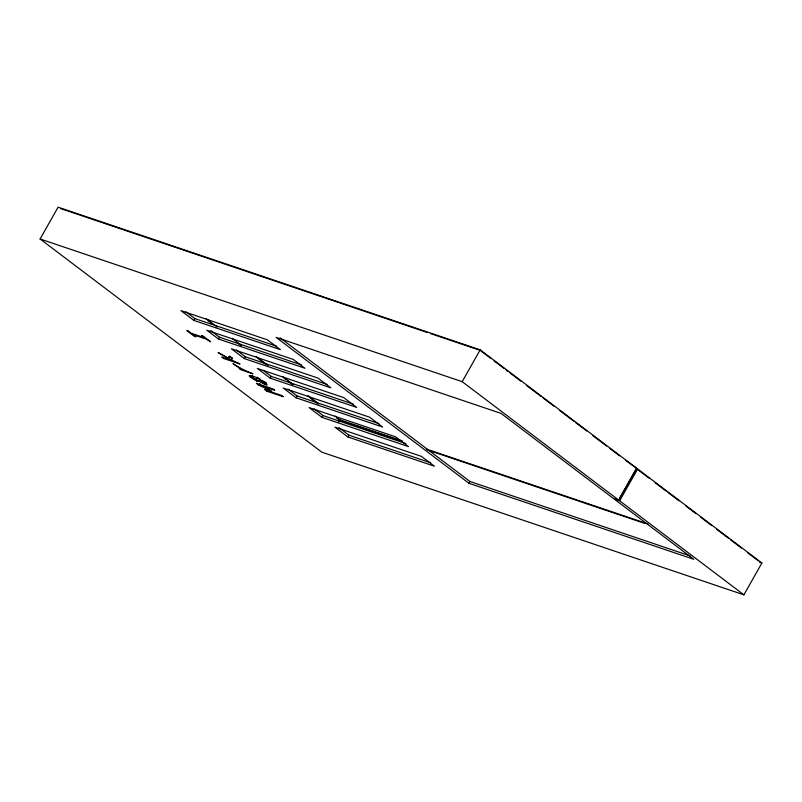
<?xml version="1.0" encoding="UTF-8"?>
<svg xmlns="http://www.w3.org/2000/svg" width="802" height="802" viewBox="0 0 802 802"><rect width="100%" height="100%" fill="white"/><g stroke="black" fill="none" stroke-linecap="round" stroke-linejoin="round"><path stroke-width="1.2" d="M231.217 360.268L218.104 352.499L228.58 358.344L229.522 356.058L231.908 357.862L231.006 359.707L240.029 364.008L223.608 358.464L221.803 357.09L231.217 360.268L232.239 358.474L228.991 356.659M743.895 594.833L321.813 452.168L40.1 238.996L58.105 207.167L480.187 349.832L636.788 468.328L618.783 500.157L613.159 498.263L500.989 413.381L276.109 337.371L468.959 483.295L693.83 559.305L614.021 498.914L619.645 500.809L743.895 594.833L761.9 563.004L637.65 468.98L636.357 468.548L619.365 498.573M193.883 320.419L280.379 349.652L267.437 339.858L180.941 310.625L193.883 320.419L194.906 318.615L276.66 346.253M218.475 339.025L304.971 368.258L293.321 359.446L206.826 330.213L218.475 339.025L219.497 337.231L301.251 364.86M228.58 358.344L229.603 356.549M231.006 359.707L232.029 357.903M244.359 358.614L330.855 387.847L317.913 378.053L231.417 348.82L244.359 358.614L245.382 356.81L327.136 384.449M250.966 377.481C243.978 372.519 259.166 378.033 260.74 379.687L259.006 379.186C279.166 392.358 255.938 379.717 252.149 376.98L253.111 378.454L257.653 381.471L250.966 377.481L251.978 375.677M256.109 379.095L257.131 377.301L259.878 379.216L258.856 381.02M258.976 385.221L256.5 383.346L272.921 388.9L274.755 390.283L260.68 385.531L271.688 391.035L267.417 390.634L281.502 395.386L283.337 396.779L266.916 391.226L264.439 389.361L269.191 389.812L258.976 385.221L259.998 383.416M261.292 382.554L262.314 380.75L265.532 382.394L264.52 384.198M262.434 383.196L263.447 381.391M263.507 383.747L264.53 381.942M265.452 384.549L266.475 382.744M270.244 378.203L356.74 407.436L343.797 397.642L257.302 368.409L270.244 378.203L271.266 376.399L353.02 404.028M266.916 391.226L267.938 389.431M296.128 397.792L382.624 427.025L369.682 417.23L283.186 387.998L296.128 397.792L297.151 395.987L378.905 423.616M322.013 417.381L408.509 446.614L395.566 436.819L309.071 407.586L322.013 417.381L323.036 415.576L405.972 443.606M338.614 421.942L339.827 419.797L402.634 441.03M347.898 436.96L434.393 466.193L421.451 456.398L334.955 427.165L347.898 436.96L348.92 435.165L430.674 462.794M40.1 238.996L462.173 381.662L480.187 349.832M468.959 483.295L469.982 481.501L690.121 555.906M619.645 500.809L637.65 468.98M60.701 208.59L426.854 332.349M430.413 333.552L478.994 349.973M636.788 468.328L625.54 460.358M426.333 449.04L647.926 523.937M339.827 420.338L397.922 439.977M427.556 449.992L644.527 523.325M759.524 562.202L761.9 563.004M480.177 350.374L491.135 358.654M494.122 360.92L504.077 368.449M506.062 369.953L508.057 371.466M510.052 372.97L520.999 381.261M526.974 385.782L540.909 396.328M542.904 397.832L553.851 406.113M559.826 410.634L573.761 421.18M575.756 422.694L586.703 430.975M592.678 435.496L606.623 446.042M609.61 448.308L619.565 455.837M636.357 468.548L649.249 478.303M655.194 482.804L666.101 491.055M668.086 492.558L678.993 500.809M685.931 506.062L695.845 513.561M700.808 517.31L711.715 525.571M716.667 529.32L728.567 538.322M730.552 539.826L741.459 548.077M747.414 552.578L758.321 560.829M462.173 381.662L618.783 500.157M280.129 337.842L469.982 481.501M206.244 318.725L217.212 327.015M232.159 338.334L241.131 345.121M256.089 356.439L268.048 365.491M283.006 376.8L292.971 384.348M307.928 395.667L318.895 403.957M334.845 416.027L339.827 419.797M207.959 320.559L212.951 324.339M237.923 343.236L240.921 345.502M257.903 358.354L265.903 364.399M283.878 378.013L285.883 379.526M287.878 381.03L292.87 384.81M309.853 397.662L317.843 403.707M336.83 418.073L338.825 419.586M185.944 311.838L194.906 318.615M210.756 330.614L219.497 337.231M236.42 350.033L245.382 356.81M263.297 370.374L271.266 376.399M288.189 389.211L297.151 395.987M314.073 408.799L323.036 415.576M338.965 427.626L348.92 435.165M188.46 331.166L186.796 330.604L194.244 336.238L195.909 336.8L193.081 334.665L206.174 339.086L210.665 341.782L203.217 336.158L201.553 335.587L204.269 337.642L191.177 333.221L188.46 331.166M241.542 369.201L239.086 368.369L240.891 369.732L253.011 373.832C246.124 371.005 239.126 367.958 232.991 363.627L241.542 369.201"/></g></svg>
